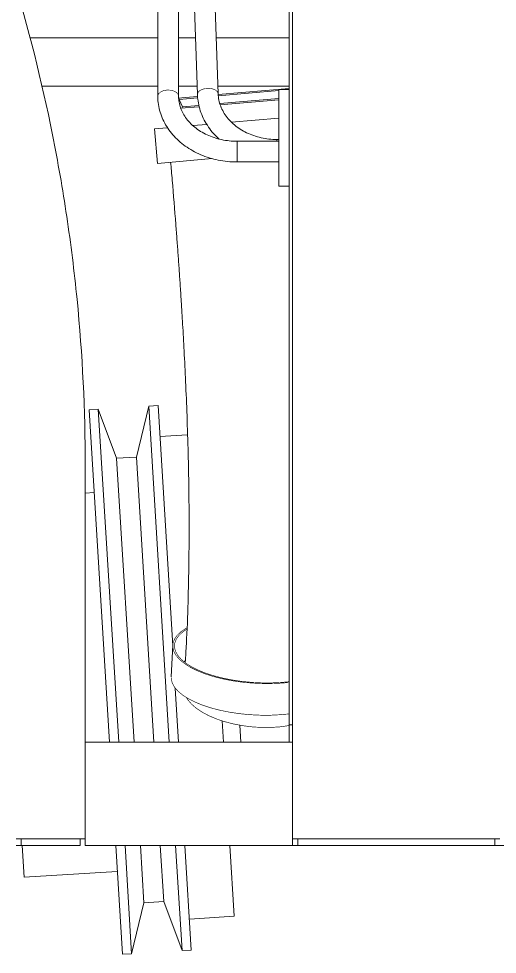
# Model space of a CAD drawing. Header units: millimetres. Extents: x -16985 to -606, y 2122 to 9380.
# Drawn here: x -8412.8 to -8274.3, y 4726.7 to 4997.7 of the extents above; entities that cross this region are included whole.
import ezdxf

# ---------------------------------------------------------------- set-up
doc = ezdxf.new("R2010")
doc.units = ezdxf.units.MM
for name, pattern in [('K5LT32768', [0]), ('K5LT32769', [0]), ('K5LT_THIN', [0])]:
    doc.linetypes.add(name, pattern=pattern)

msp = doc.modelspace()

# ---------------------------------------------------------------- linework, layer by layer
at = {"color": 7, "linetype": 'K5LT_THIN', "lineweight": 18}
for p, q in [((-8333.55, 4760.19), (-8333.55, 5622.2)), ((-8372.55, 5156.12), (-8372.55, 4975.25)), ((-8366.99, 5155.04), (-8361.08, 4975.76)), ((-8355.09, 4975.95), (-8360.99, 5155.24)), ((-8366.55, 4975.25), (-8366.55, 5141.78)), ((-8334.55, 5073.19), (-8334.55, 4793.19)), ((-8372.55, 4978.19), (-8406.14, 4978.19)), ((-8361.16, 4978.19), (-8366.55, 4978.19)), ((-8334.55, 4978.19), (-8355.16, 4978.19)), ((-8372.55, 4975.33), (-8372.55, 4975.25)), ((-8361.13, 4975.17), (-8366.69, 4974.69)), ((-8334.55, 4977.5), (-8355.11, 4975.7)), ((-8334.55, 4977.19), (-8337.55, 4977.19)), ((-8337.55, 4949.19), (-8337.55, 4977.19)), ((-8366.33, 4974.33), (-8365.4, 4972.18)), ((-8337.55, 4974.23), (-8354.48, 4972.75)), ((-8360.67, 4972.2), (-8366.02, 4971.74)), ((-8362.44, 4966.72), (-8358.35, 4967.07)), ((-8351.22, 4967.7), (-8337.55, 4968.89)), ((-8373.49, 4965.75), (-8369.84, 4966.07)), ((-8373.49, 4965.75), (-8372.62, 4955.79)), ((-8337.55, 4962.19), (-8349.55, 4962.19)), ((-8337.55, 4962.72), (-8338.09, 4962.72)), ((-8372.62, 4955.79), (-8356.85, 4957.17)), ((-8349.55, 4956.19), (-8337.55, 4956.19)), ((-8337.55, 4949.19), (-8334.55, 4949.19)), ((-8372.49, 4885.65), (-8375.18, 4885.48)), ((-8372.49, 4885.65), (-8368.24, 4816.07)), ((-8389.77, 4884.59), (-8392.46, 4884.43)), ((-8392.46, 4884.43), (-8386.57, 4788.19)), ((-8384.46, 4870.39), (-8389.77, 4884.59)), ((-8389.77, 4884.59), (-8383.87, 4788.19)), ((-8375.18, 4885.48), (-8378.72, 4870.74)), ((-8375.18, 4885.48), (-8369.23, 4788.19)), ((-8363.94, 4877.15), (-8371.94, 4876.66)), ((-8378.72, 4870.74), (-8384.46, 4870.39)), ((-8384.46, 4870.39), (-8379.43, 4788.19)), ((-8378.72, 4870.74), (-8373.67, 4788.19)), ((-8393.55, 4868.19), (-8393.55, 4760.19)), ((-8390.99, 4860.47), (-8393.55, 4860.31)), ((-8368.23, 4816.23), (-8368.69, 4807.06)), ((-8364.65, 4811.71), (-8365.02, 4811.47)), ((-8367.49, 4803.78), (-8366.53, 4788.19)), ((-8353.88, 4794.3), (-8353.51, 4788.19)), ((-8348.8, 4793.06), (-8348.5, 4788.19)), ((-8334.55, 4793.19), (-8333.55, 4793.19)), ((-8334.55, 4793.19), (-8334.55, 4788.19)), ((-8393.55, 4788.19), (-8333.55, 4788.19)), ((-8393.55, 4760.19), (-8413.55, 4760.19)), ((-8412.05, 4758.19), (-8413.55, 4758.19)), ((-8412.05, 4758.19), (-8412.05, 4760.19)), ((-8395.05, 4758.19), (-8412.05, 4758.19)), ((-8411.79, 4758.19), (-8411.23, 4749.03)), ((-8395.05, 4758.19), (-8395.05, 4760.19)), ((-8393.55, 4760.19), (-8393.55, 4758.19)), ((-8393.55, 4758.19), (-8333.55, 4758.19)), ((-8384.74, 4758.19), (-8382.81, 4726.72)), ((-8382.04, 4758.19), (-8380.12, 4726.89)), ((-8377.59, 4758.19), (-8376.58, 4741.63)), ((-8371.84, 4758.19), (-8370.85, 4741.98)), ((-8367.4, 4758.19), (-8365.54, 4727.78)), ((-8364.7, 4758.19), (-8362.85, 4727.94)), ((-8351.67, 4758.19), (-8350.42, 4737.72)), ((-8273.55, 4760.19), (-8333.55, 4760.19)), ((-8333.55, 4758.19), (-8333.55, 4760.19)), ((-8332.05, 4758.19), (-8333.55, 4758.19)), ((-8332.05, 4758.19), (-8332.05, 4760.19)), ((-8275.05, 4758.19), (-8332.05, 4758.19)), ((-8275.05, 4758.19), (-8275.05, 4760.19)), ((-7453.55, 4758.19), (-8275.05, 4758.19)), ((-8411.23, 4749.03), (-8384.28, 4750.68)), ((-8376.58, 4741.63), (-8370.85, 4741.98)), ((-8370.85, 4741.98), (-8365.54, 4727.78)), ((-8380.12, 4726.89), (-8376.58, 4741.63)), ((-8363.4, 4736.93), (-8350.42, 4737.72)), ((-8382.81, 4726.72), (-8380.12, 4726.89)), ((-8365.54, 4727.78), (-8362.85, 4727.94))]:
    msp.add_line(p, q, dxfattribs=at)
at = {"color": 8, "linetype": 'K5LT32768', "lineweight": 15, "true_color": 0x808080}
for p, q in [((-8372.55, 4992.19), (-8409.62, 4992.19)), ((-8361.63, 4992.19), (-8366.55, 4992.19)), ((-8334.55, 4992.19), (-8355.62, 4992.19)), ((-8360.96, 4976.27), (-8361.08, 4975.75)), ((-8355.06, 4975.32), (-8337.55, 4976.85)), ((-8366.33, 4974.33), (-8361.1, 4974.79)), ((-8365.4, 4972.18), (-8360.69, 4972.59)), ((-8354.64, 4973.12), (-8337.55, 4974.61)), ((-8349.55, 4962.19), (-8349.55, 4956.86)), ((-8338.09, 4962.72), (-8338.09, 4962.19)), ((-8349.55, 4956.86), (-8349.55, 4956.19))]:
    msp.add_line(p, q, dxfattribs=at)
at = {"color": 8, "linetype": 'K5LT32769', "true_color": 0x808080, "const_width": 0.18}
for points in [[(-8366.55, 4975.25), (-8366.69, 4975.79), (-8367.17, 4976.34), (-8367.94, 4976.76), (-8368.9, 4976.99), (-8369.94, 4977.02), (-8370.94, 4976.84), (-8371.76, 4976.46), (-8372.32, 4975.94), (-8372.55, 4975.33)], [(-8355.09, 4975.96), (-8355.09, 4976.02), (-8355.34, 4976.58), (-8355.91, 4977.06), (-8356.75, 4977.38), (-8357.75, 4977.53), (-8358.78, 4977.47), (-8359.74, 4977.21), (-8360.5, 4976.8), (-8360.96, 4976.27)]]:
    msp.add_lwpolyline(points, dxfattribs=at)
at = {"color": 7, "linetype": 'K5LT_THIN', "const_width": 0.18}
for points in [[(-8364.12, 4821.29), (-8364.45, 4821.1), (-8365.88, 4820.12), (-8366.99, 4819.06), (-8367.75, 4817.95), (-8368.16, 4816.79), (-8368.21, 4815.61), (-8367.9, 4814.41), (-8367.24, 4813.23), (-8366.22, 4812.07), (-8364.88, 4810.96), (-8363.23, 4809.9), (-8361.28, 4808.92), (-8359.08, 4808.02), (-8356.65, 4807.23), (-8354.04, 4806.55), (-8351.26, 4805.99), (-8348.38, 4805.57), (-8345.42, 4805.28), (-8342.43, 4805.14), (-8339.46, 4805.13), (-8336.55, 4805.27), (-8334.55, 4805.46)], [(-8364.17, 4820.89), (-8365.43, 4820.01), (-8366.51, 4818.98), (-8367.26, 4817.89), (-8367.66, 4816.75), (-8367.71, 4815.59), (-8367.41, 4814.43), (-8366.76, 4813.27), (-8365.77, 4812.13), (-8364.45, 4811.04), (-8362.83, 4810), (-8360.93, 4809.04), (-8358.77, 4808.16), (-8356.39, 4807.39), (-8353.82, 4806.72), (-8351.11, 4806.18), (-8348.28, 4805.76), (-8345.38, 4805.48), (-8342.45, 4805.33), (-8339.55, 4805.33), (-8336.69, 4805.47), (-8334.55, 4805.67)], [(-8368.69, 4807.06), (-8368.67, 4806.44), (-8368.36, 4805.25), (-8367.7, 4804.06), (-8366.68, 4802.9), (-8365.34, 4801.79), (-8363.69, 4800.73), (-8361.74, 4799.75), (-8359.54, 4798.85), (-8357.11, 4798.06), (-8354.49, 4797.38), (-8351.72, 4796.83), (-8348.84, 4796.4), (-8345.88, 4796.11), (-8342.89, 4795.97), (-8339.92, 4795.96), (-8337.01, 4796.11), (-8334.55, 4796.34)], [(-8334.55, 4792.96), (-8334.71, 4792.94), (-8337.23, 4792.59), (-8339.87, 4792.42), (-8342.58, 4792.42), (-8345.32, 4792.59), (-8348.04, 4792.94), (-8350.69, 4793.44), (-8353.23, 4794.1), (-8355.62, 4794.9), (-8357.8, 4795.83), (-8359.76, 4796.87), (-8361.45, 4798.01), (-8362.84, 4799.23), (-8363.91, 4800.5), (-8364.28, 4801.08)]]:
    msp.add_lwpolyline(points, dxfattribs=at)
at = {"color": 7, "linetype": 'K5LT_THIN', "lineweight": 18}
for centre, start, end in [((-8364.04, 4975.33), 194.3391, 203.4349), ((-8367.69, 4971.18), 14.3391, 23.4349)]:
    msp.add_arc(centre, 2.5, start, end, dxfattribs=at)
for points, knots in [([(-9373.55, 4868.19), (-9373.55, 4884.31), (-9372.76, 4900.3), (-9369.64, 4932.04), (-9367.31, 4947.78), (-9361.12, 4979.02), (-9357.26, 4994.51), (-9351.46, 5013.72), (-9350.25, 5017.55), (-9348.36, 5023.29), (-9347.72, 5025.2), (-9346.41, 5029.01), (-9345.75, 5030.92), (-9342.36, 5040.42), (-9339.47, 5047.93), (-9330.28, 5070.16), (-9323.46, 5084.61), (-9308.46, 5112.75), (-9300.28, 5126.44), (-9286.97, 5146.42), (-9282.37, 5152.99), (-9275.19, 5162.69), (-9272.76, 5165.9), (-9267.8, 5172.28), (-9265.28, 5175.44), (-9252.48, 5191.07), (-9241.7, 5202.98), (-9219.11, 5225.62), (-9207.29, 5236.36), (-9182.62, 5256.67), (-9169.76, 5266.24), (-9153.02, 5277.46), (-9149.64, 5279.66), (-9144.52, 5282.92), (-9142.8, 5283.99), (-9139.36, 5286.12), (-9137.63, 5287.17), (-9128.97, 5292.37), (-9121.97, 5296.35), (-9100.73, 5307.72), (-9071.81, 5321.42), (-9041.71, 5332.24), (-9018.68, 5339.26), (-9010.93, 5341.41), (-8999.19, 5344.36), (-8995.25, 5345.3), (-8987.35, 5347.08), (-8983.39, 5347.93), (-8963.59, 5351.88), (-8947.71, 5354.23), (-8915.87, 5357.38), (-8899.91, 5358.18), (-8867.9, 5358.2), (-8851.86, 5357.43), (-8833.77, 5355.66), (-8831.76, 5355.45), (-8827.73, 5355), (-8825.72, 5354.77), (-8819.69, 5354.02), (-8815.69, 5353.48), (-8803.72, 5351.71), (-8795.79, 5350.33), (-8772.19, 5345.63), (-8756.68, 5341.75), (-8726.09, 5332.47), (-8711.02, 5327.09), (-8688.74, 5317.87), (-8681.38, 5314.61), (-8670.41, 5309.42), (-8666.76, 5307.64), (-8659.54, 5304), (-8655.96, 5302.14), (-8638.2, 5292.64), (-8624.46, 5284.39), (-8597.89, 5266.62), (-8585.06, 5257.11), (-8560.32, 5236.8), (-8548.41, 5226.01), (-8535.54, 5213.14), (-8534.12, 5211.69), (-8531.29, 5208.8), (-8527.09, 5204.43), (-8522.98, 5200.01), (-8514.89, 5191.06), (-8509.65, 5184.98), (-8494.43, 5166.42), (-8484.93, 5153.59), (-8467.21, 5127.05), (-8458.99, 5113.34), (-8449.52, 5095.63), (-8446.74, 5090.28), (-8444.06, 5084.86), (-8442.29, 5081.23), (-8441.41, 5079.41), (-8437.1, 5070.28), (-8433.84, 5062.92), (-8424.64, 5040.68), (-8419.27, 5025.64), (-8410.02, 4995.15), (-8406.15, 4979.7), (-8401.46, 4956.22), (-8400.09, 4948.33), (-8398.31, 4936.43), (-8397.77, 4932.45), (-8396.78, 4924.47), (-8396.33, 4920.46), (-8394.35, 4900.4), (-8393.55, 4884.31), (-8393.55, 4868.19)], [0, 0, 0, 0, 0.03125, 0.03125, 0.0625, 0.0625, 0.09375, 0.09375, 0.101563, 0.101563, 0.105469, 0.105469, 0.109375, 0.109375, 0.125, 0.125, 0.15625, 0.15625, 0.1875, 0.1875, 0.203125, 0.203125, 0.210938, 0.210938, 0.21875, 0.21875, 0.25, 0.25, 0.28125, 0.28125, 0.3125, 0.3125, 0.320313, 0.320313, 0.324219, 0.324219, 0.328125, 0.328125, 0.34375, 0.34375, 0.375, 0.40625, 0.40625, 0.421875, 0.421875, 0.429688, 0.429688, 0.4375, 0.4375, 0.46875, 0.46875, 0.5, 0.5, 0.53125, 0.53125, 0.535156, 0.535156, 0.539063, 0.539063, 0.546875, 0.546875, 0.5625, 0.5625, 0.59375, 0.59375, 0.625, 0.625, 0.640625, 0.640625, 0.648438, 0.648438, 0.65625, 0.65625, 0.6875, 0.6875, 0.71875, 0.71875, 0.75, 0.75, 0.753906, 0.753906, 0.757813, 0.765625, 0.765625, 0.78125, 0.78125, 0.8125, 0.8125, 0.84375, 0.84375, 0.851563, 0.855469, 0.855469, 0.859375, 0.859375, 0.875, 0.875, 0.90625, 0.90625, 0.9375, 0.9375, 0.953125, 0.953125, 0.960938, 0.960938, 0.96875, 0.96875, 1, 1, 1, 1]), ([(-9373.55, 4868.19), (-9373.55, 4884.31), (-9372.76, 4900.3), (-9369.64, 4932.04), (-9367.31, 4947.78), (-9361.12, 4979.02), (-9357.26, 4994.51), (-9351.46, 5013.72), (-9350.25, 5017.55), (-9348.36, 5023.29), (-9347.72, 5025.2), (-9346.41, 5029.01), (-9345.75, 5030.92), (-9342.36, 5040.42), (-9339.47, 5047.93), (-9330.28, 5070.16), (-9323.46, 5084.61), (-9308.46, 5112.75), (-9300.28, 5126.44), (-9286.97, 5146.42), (-9282.37, 5152.99), (-9275.19, 5162.69), (-9272.76, 5165.9), (-9267.8, 5172.28), (-9265.28, 5175.44), (-9252.48, 5191.07), (-9241.7, 5202.98), (-9219.11, 5225.62), (-9207.29, 5236.36), (-9182.62, 5256.67), (-9169.76, 5266.24), (-9153.02, 5277.46), (-9149.64, 5279.66), (-9144.52, 5282.92), (-9142.8, 5283.99), (-9139.36, 5286.12), (-9137.63, 5287.17), (-9128.97, 5292.37), (-9121.97, 5296.35), (-9100.73, 5307.72), (-9071.81, 5321.42), (-9041.71, 5332.24), (-9018.68, 5339.26), (-9010.93, 5341.41), (-8999.19, 5344.36), (-8995.25, 5345.3), (-8987.35, 5347.08), (-8983.39, 5347.93), (-8963.59, 5351.88), (-8947.71, 5354.23), (-8915.87, 5357.38), (-8899.91, 5358.18), (-8867.9, 5358.2), (-8851.86, 5357.43), (-8833.77, 5355.66), (-8831.76, 5355.45), (-8827.73, 5355), (-8825.72, 5354.77), (-8819.69, 5354.02), (-8815.69, 5353.48), (-8803.72, 5351.71), (-8795.79, 5350.33), (-8772.19, 5345.63), (-8756.68, 5341.75), (-8726.09, 5332.47), (-8711.02, 5327.09), (-8688.74, 5317.87), (-8681.38, 5314.61), (-8670.41, 5309.42), (-8666.76, 5307.64), (-8659.54, 5304), (-8655.96, 5302.14), (-8638.2, 5292.64), (-8624.46, 5284.39), (-8597.89, 5266.62), (-8585.06, 5257.11), (-8560.32, 5236.8), (-8548.41, 5226.01), (-8535.54, 5213.14), (-8534.12, 5211.69), (-8531.29, 5208.8), (-8527.09, 5204.43), (-8522.98, 5200.01), (-8514.89, 5191.06), (-8509.65, 5184.98), (-8494.43, 5166.42), (-8484.93, 5153.59), (-8467.21, 5127.05), (-8458.99, 5113.34), (-8449.52, 5095.63), (-8446.74, 5090.28), (-8444.06, 5084.86), (-8442.29, 5081.23), (-8441.41, 5079.41), (-8437.1, 5070.28), (-8433.84, 5062.92), (-8424.64, 5040.68), (-8419.27, 5025.64), (-8410.02, 4995.15), (-8406.15, 4979.7), (-8401.46, 4956.22), (-8400.09, 4948.33), (-8398.31, 4936.43), (-8397.77, 4932.45), (-8396.78, 4924.47), (-8396.33, 4920.46), (-8394.35, 4900.4), (-8393.55, 4884.31), (-8393.55, 4868.19)], [0, 0, 0, 0, 0.03125, 0.03125, 0.0625, 0.0625, 0.09375, 0.09375, 0.101563, 0.101563, 0.105469, 0.105469, 0.109375, 0.109375, 0.125, 0.125, 0.15625, 0.15625, 0.1875, 0.1875, 0.203125, 0.203125, 0.210938, 0.210938, 0.21875, 0.21875, 0.25, 0.25, 0.28125, 0.28125, 0.3125, 0.3125, 0.320313, 0.320313, 0.324219, 0.324219, 0.328125, 0.328125, 0.34375, 0.34375, 0.375, 0.40625, 0.40625, 0.421875, 0.421875, 0.429688, 0.429688, 0.4375, 0.4375, 0.46875, 0.46875, 0.5, 0.5, 0.53125, 0.53125, 0.535156, 0.535156, 0.539063, 0.539063, 0.546875, 0.546875, 0.5625, 0.5625, 0.59375, 0.59375, 0.625, 0.625, 0.640625, 0.640625, 0.648438, 0.648438, 0.65625, 0.65625, 0.6875, 0.6875, 0.71875, 0.71875, 0.75, 0.75, 0.753906, 0.753906, 0.757813, 0.765625, 0.765625, 0.78125, 0.78125, 0.8125, 0.8125, 0.84375, 0.84375, 0.851563, 0.855469, 0.855469, 0.859375, 0.859375, 0.875, 0.875, 0.90625, 0.90625, 0.9375, 0.9375, 0.953125, 0.953125, 0.960938, 0.960938, 0.96875, 0.96875, 1, 1, 1, 1]), ([(-8372.55, 4975.25), (-8372.54, 4974.81), (-8372.51, 4973.63), (-8372.21, 4971.72), (-8371.56, 4969.54), (-8370.61, 4967.45), (-8369.37, 4965.47), (-8367.87, 4963.62), (-8366.1, 4961.93), (-8364.11, 4960.42), (-8361.91, 4959.11), (-8359.54, 4958.02), (-8357.04, 4957.17), (-8354.42, 4956.57), (-8351.91, 4956.24), (-8350.28, 4956.2), (-8349.55, 4956.19)], [0, 0, 0, 0, 0.042737, 0.115986, 0.189267, 0.262738, 0.336544, 0.410763, 0.485408, 0.560437, 0.635775, 0.711343, 0.787067, 0.862895, 0.938793, 1, 1, 1, 1]), ([(-8349.55, 4962.19), (-8349.94, 4962.19), (-8351.09, 4962.21), (-8353, 4962.42), (-8355.22, 4962.9), (-8357.33, 4963.6), (-8359.29, 4964.51), (-8361.07, 4965.61), (-8362.64, 4966.88), (-8363.97, 4968.29), (-8365.04, 4969.81), (-8365.85, 4971.42), (-8366.36, 4973.08), (-8366.54, 4974.37), (-8366.55, 4975.09), (-8366.55, 4975.25)], [0, 0, 0, 0, 0.042552, 0.126779, 0.21099, 0.295136, 0.379233, 0.463332, 0.547534, 0.632015, 0.717031, 0.802916, 0.89001, 0.975123, 1, 1, 1, 1]), ([(-8361.08, 4975.76), (-8361.06, 4975.31), (-8360.99, 4974.1), (-8360.62, 4972.14), (-8359.9, 4969.93), (-8358.88, 4967.8), (-8357.57, 4965.8), (-8356.2, 4964.13), (-8355.18, 4963.21), (-8354.77, 4962.84)], [0, 0, 0, 0, 0.092438, 0.251844, 0.411356, 0.571241, 0.731727, 0.892935, 1, 1, 1, 1]), ([(-8338.09, 4962.72), (-8338.48, 4962.72), (-8339.63, 4962.74), (-8341.53, 4962.96), (-8343.75, 4963.45), (-8345.86, 4964.18), (-8347.83, 4965.13), (-8349.61, 4966.27), (-8351.18, 4967.59), (-8352.52, 4969.06), (-8353.6, 4970.65), (-8354.4, 4972.35), (-8354.94, 4974.12), (-8355.04, 4975.34), (-8355.09, 4975.95)], [0, 0, 0, 0, 0.043238, 0.129195, 0.215149, 0.30106, 0.386957, 0.472899, 0.558991, 0.645394, 0.732325, 0.820041, 0.908774, 1, 1, 1, 1]), ([(-8368.83, 4956.12), (-8368.75, 4955.29), (-8368.6, 4953.55), (-8368.09, 4947.55), (-8367.55, 4940.89), (-8367, 4933.69), (-8366.68, 4929.34), (-8366.37, 4925.04), (-8366.07, 4920.56), (-8365.73, 4915.28), (-8365.33, 4908.84), (-8364.91, 4901.08), (-8364.48, 4892.24), (-8364.07, 4882.33), (-8363.76, 4872.09), (-8363.55, 4861.65), (-8363.47, 4851.15), (-8363.53, 4840.05), (-8363.78, 4828.43), (-8364.13, 4818.74), (-8364.5, 4813.07), (-8364.62, 4811.31)], [0, 0, 0, 0, 0.016669, 0.035231, 0.121422, 0.151304, 0.180666, 0.209502, 0.238195, 0.271416, 0.316319, 0.368799, 0.428805, 0.49627, 0.571105, 0.639029, 0.711948, 0.789818, 0.872622, 0.96044, 1, 1, 1, 1])]:
    msp.add_open_spline(points, degree=3, knots=knots, dxfattribs=at)

doc.saveas('drawing.dxf')
